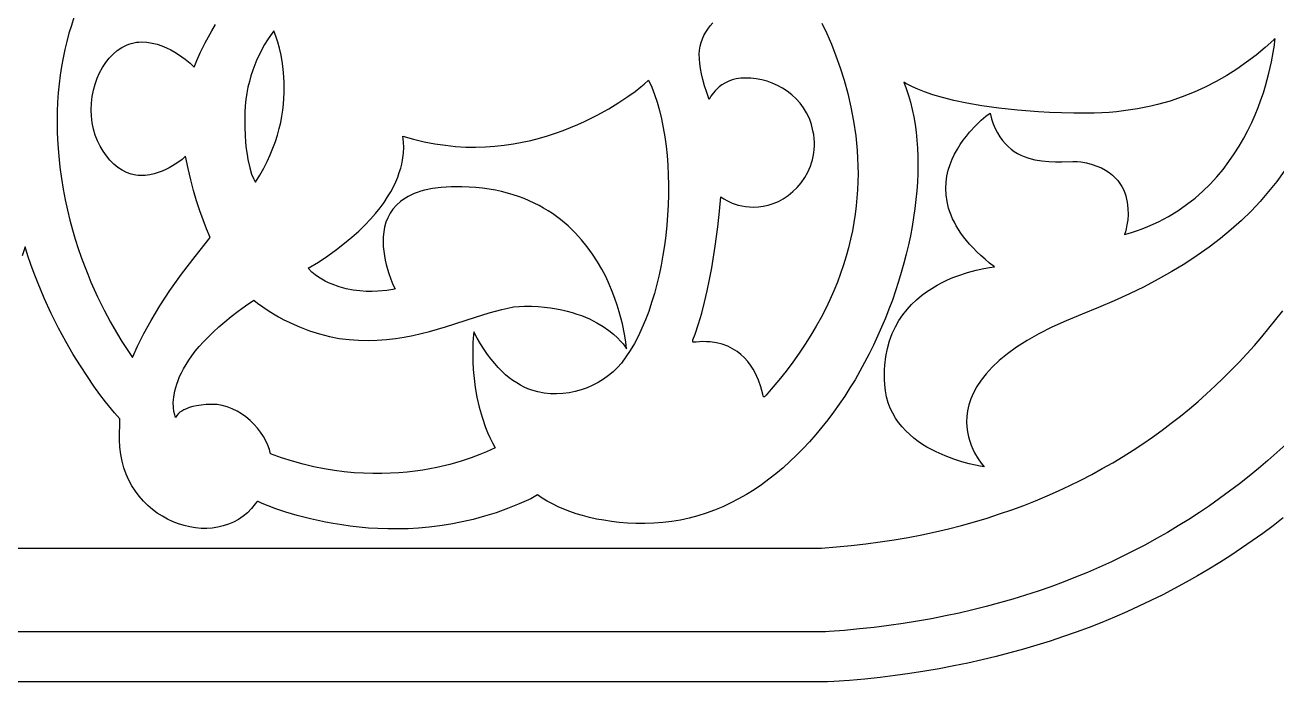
# Model space of a CAD drawing. Extents: x 1175 to 1336, y 620 to 642.
# Drawn here: x 1313.37 to 1328.17, y 619.83 to 627.6 of the extents above; entities that cross this region are included whole.
import ezdxf

# ---------------------------------------------------------------- set-up
doc = ezdxf.new("R2010")
doc.units = 0
doc.layers.add('LAYER_1', color=18, linetype='CONTINUOUS')

msp = doc.modelspace()

# ---------------------------------------------------------------- linework, layer by layer
at = {"layer": 'LAYER_1'}
for points in [[(1313.95, 627.687), (1313.92, 627.595), (1313.892, 627.502), (1313.867, 627.406), (1313.843, 627.309), (1313.823, 627.21), (1313.804, 627.11), (1313.789, 627.007), (1313.776, 626.903), (1313.765, 626.796), (1313.758, 626.688), (1313.754, 626.578), (1313.752, 626.466), (1313.754, 626.325), (1313.761, 626.186), (1313.771, 626.05), (1313.785, 625.917), (1313.803, 625.786), (1313.824, 625.658), (1313.847, 625.533), (1313.874, 625.412), (1313.903, 625.293), (1313.934, 625.178), (1313.967, 625.066), (1314.001, 624.958), (1314.037, 624.853), (1314.075, 624.751), (1314.113, 624.654), (1314.151, 624.56), (1314.23, 624.385), (1314.307, 624.226), (1314.382, 624.085), (1314.452, 623.962), (1314.515, 623.857), (1314.57, 623.773), (1314.644, 623.666), (1314.703, 623.803), (1314.775, 623.95), (1314.862, 624.107), (1314.964, 624.277), (1315.084, 624.459), (1315.223, 624.653), (1315.382, 624.862), (1315.562, 625.086), (1315.517, 625.188), (1315.476, 625.294), (1315.437, 625.404), (1315.4, 625.52), (1315.365, 625.641), (1315.331, 625.769), (1315.3, 625.904), (1315.269, 626.047), (1315.228, 626.011), (1315.179, 625.975), (1315.115, 625.933), (1315.077, 625.912), (1315.037, 625.891), (1314.993, 625.872), (1314.946, 625.855), (1314.897, 625.84), (1314.846, 625.829), (1314.793, 625.822), (1314.737, 625.819), (1314.709, 625.821), (1314.682, 625.824), (1314.627, 625.836), (1314.573, 625.855), (1314.52, 625.882), (1314.47, 625.916), (1314.422, 625.955), (1314.376, 626.001), (1314.334, 626.052), (1314.295, 626.107), (1314.26, 626.167), (1314.229, 626.232), (1314.203, 626.299), (1314.182, 626.37), (1314.167, 626.444), (1314.157, 626.52), (1314.154, 626.598), (1314.157, 626.676), (1314.166, 626.753), (1314.18, 626.828), (1314.2, 626.9), (1314.224, 626.97), (1314.254, 627.036), (1314.288, 627.098), (1314.326, 627.156), (1314.368, 627.209), (1314.414, 627.257), (1314.463, 627.299), (1314.515, 627.334), (1314.57, 627.362), (1314.599, 627.373), (1314.628, 627.383), (1314.658, 627.39), (1314.688, 627.396), (1314.719, 627.399), (1314.75, 627.4), (1314.813, 627.397), (1314.874, 627.387), (1314.933, 627.373), (1314.99, 627.353), (1315.044, 627.331), (1315.095, 627.305), (1315.144, 627.278), (1315.188, 627.251), (1315.265, 627.196), (1315.323, 627.148), (1315.373, 627.101), (1315.403, 627.179), (1315.443, 627.27), (1315.501, 627.389), (1315.579, 627.53), (1315.625, 627.608)], [(1322.791, 627.621), (1322.847, 627.5), (1322.902, 627.372), (1322.955, 627.237), (1323.006, 627.094), (1323.053, 626.946), (1323.096, 626.791), (1323.133, 626.629), (1323.165, 626.463), (1323.19, 626.291), (1323.199, 626.203), (1323.207, 626.114), (1323.212, 626.024), (1323.216, 625.932), (1323.217, 625.84), (1323.215, 625.746), (1323.212, 625.652), (1323.205, 625.557), (1323.196, 625.46), (1323.184, 625.363), (1323.169, 625.265), (1323.151, 625.166), (1323.13, 625.066), (1323.105, 624.966), (1323.078, 624.865), (1323.046, 624.763), (1323.012, 624.661), (1322.973, 624.558), (1322.931, 624.455), (1322.885, 624.351), (1322.835, 624.246), (1322.782, 624.142), (1322.723, 624.037), (1322.661, 623.931), (1322.594, 623.826), (1322.523, 623.72), (1322.447, 623.614), (1322.367, 623.507), (1322.282, 623.401), (1322.192, 623.294), (1322.131, 623.223), (1322.115, 623.206), (1322.11, 623.202), (1322.105, 623.202), (1322.101, 623.205), (1322.098, 623.211), (1322.091, 623.233), (1322.069, 623.319), (1322.041, 623.398), (1322.023, 623.441), (1322.002, 623.486), (1321.977, 623.531), (1321.948, 623.576), (1321.914, 623.62), (1321.877, 623.662), (1321.834, 623.702), (1321.787, 623.739), (1321.735, 623.772), (1321.677, 623.801), (1321.613, 623.824), (1321.544, 623.841), (1321.468, 623.852), (1321.427, 623.854), (1321.385, 623.855), (1321.305, 623.849), (1321.281, 623.848), (1321.268, 623.85), (1321.264, 623.853), (1321.263, 623.858), (1321.266, 623.875), (1321.292, 623.945), (1321.332, 624.064), (1321.37, 624.19), (1321.404, 624.321), (1321.435, 624.456), (1321.463, 624.592), (1321.488, 624.727), (1321.529, 624.985), (1321.56, 625.215), (1321.581, 625.4), (1321.596, 625.568), (1321.631, 625.544), (1321.673, 625.52), (1321.73, 625.494), (1321.764, 625.482), (1321.802, 625.471), (1321.843, 625.461), (1321.888, 625.454), (1321.936, 625.449), (1321.987, 625.447), (1322.041, 625.45), (1322.098, 625.456), (1322.157, 625.469), (1322.216, 625.488), (1322.276, 625.514), (1322.334, 625.546), (1322.391, 625.584), (1322.446, 625.629), (1322.497, 625.679), (1322.545, 625.734), (1322.587, 625.795), (1322.624, 625.861), (1322.64, 625.896), (1322.655, 625.932), (1322.668, 625.969), (1322.678, 626.007), (1322.687, 626.046), (1322.694, 626.087), (1322.699, 626.128), (1322.701, 626.171), (1322.701, 626.214), (1322.698, 626.259), (1322.693, 626.304), (1322.685, 626.35), (1322.667, 626.425), (1322.642, 626.495), (1322.61, 626.561), (1322.573, 626.621), (1322.532, 626.677), (1322.485, 626.728), (1322.435, 626.774), (1322.381, 626.816), (1322.324, 626.853), (1322.265, 626.885), (1322.204, 626.912), (1322.142, 626.934), (1322.079, 626.951), (1322.015, 626.963), (1321.952, 626.971), (1321.89, 626.973), (1321.831, 626.97), (1321.777, 626.962), (1321.728, 626.95), (1321.684, 626.933), (1321.644, 626.914), (1321.609, 626.892), (1321.578, 626.869), (1321.551, 626.845), (1321.528, 626.822), (1321.508, 626.799), (1321.479, 626.758), (1321.458, 626.718), (1321.429, 626.802), (1321.404, 626.88), (1321.383, 626.954), (1321.367, 627.022), (1321.354, 627.086), (1321.346, 627.146), (1321.342, 627.202), (1321.341, 627.254), (1321.345, 627.304), (1321.352, 627.35), (1321.363, 627.394), (1321.378, 627.436), (1321.396, 627.476), (1321.418, 627.515), (1321.443, 627.552), (1321.471, 627.589), (1321.503, 627.625)], [(1328.252, 625.873), (1328.165, 625.75), (1328.07, 625.63), (1327.969, 625.513), (1327.862, 625.399), (1327.748, 625.288), (1327.627, 625.18), (1327.5, 625.075), (1327.366, 624.973), (1327.225, 624.874), (1327.078, 624.777), (1326.925, 624.684), (1326.765, 624.593), (1326.598, 624.505), (1326.425, 624.419), (1326.245, 624.337), (1326.059, 624.257), (1325.866, 624.179), (1325.679, 624.102), (1325.509, 624.025), (1325.355, 623.946), (1325.216, 623.868), (1325.092, 623.789), (1324.983, 623.71), (1324.886, 623.632), (1324.803, 623.554), (1324.731, 623.476), (1324.671, 623.4), (1324.621, 623.324), (1324.581, 623.25), (1324.549, 623.178), (1324.527, 623.107), (1324.511, 623.038), (1324.503, 622.971), (1324.5, 622.907), (1324.504, 622.846), (1324.511, 622.787), (1324.523, 622.731), (1324.538, 622.678), (1324.555, 622.629), (1324.575, 622.584), (1324.595, 622.542), (1324.636, 622.471), (1324.672, 622.419), (1324.708, 622.375), (1324.66, 622.382), (1324.604, 622.393), (1324.532, 622.41), (1324.446, 622.433), (1324.35, 622.464), (1324.247, 622.503), (1324.14, 622.55), (1324.086, 622.578), (1324.032, 622.608), (1323.979, 622.64), (1323.927, 622.676), (1323.877, 622.714), (1323.828, 622.755), (1323.782, 622.799), (1323.738, 622.846), (1323.697, 622.897), (1323.66, 622.95), (1323.627, 623.008), (1323.598, 623.068), (1323.574, 623.133), (1323.554, 623.201), (1323.54, 623.273), (1323.533, 623.349), (1323.53, 623.408), (1323.529, 623.465), (1323.531, 623.521), (1323.534, 623.575), (1323.546, 623.678), (1323.565, 623.775), (1323.591, 623.866), (1323.622, 623.951), (1323.659, 624.031), (1323.701, 624.105), (1323.748, 624.173), (1323.798, 624.237), (1323.851, 624.296), (1323.908, 624.35), (1323.966, 624.399), (1324.027, 624.444), (1324.088, 624.485), (1324.151, 624.522), (1324.213, 624.556), (1324.276, 624.586), (1324.337, 624.612), (1324.398, 624.635), (1324.512, 624.673), (1324.615, 624.7), (1324.703, 624.719), (1324.77, 624.731), (1324.829, 624.738), (1324.772, 624.783), (1324.718, 624.829), (1324.667, 624.874), (1324.62, 624.919), (1324.577, 624.963), (1324.536, 625.008), (1324.499, 625.052), (1324.464, 625.096), (1324.433, 625.139), (1324.404, 625.182), (1324.379, 625.225), (1324.356, 625.267), (1324.335, 625.309), (1324.317, 625.351), (1324.302, 625.392), (1324.288, 625.433), (1324.278, 625.473), (1324.269, 625.513), (1324.258, 625.592), (1324.254, 625.668), (1324.258, 625.742), (1324.268, 625.813), (1324.284, 625.883), (1324.305, 625.949), (1324.33, 626.013), (1324.359, 626.074), (1324.391, 626.132), (1324.425, 626.187), (1324.461, 626.239), (1324.498, 626.287), (1324.535, 626.332), (1324.608, 626.41), (1324.674, 626.473), (1324.728, 626.52), (1324.777, 626.558), (1324.795, 626.492), (1324.816, 626.431), (1324.839, 626.375), (1324.865, 626.324), (1324.893, 626.277), (1324.924, 626.235), (1324.956, 626.197), (1324.991, 626.163), (1325.027, 626.132), (1325.064, 626.106), (1325.103, 626.082), (1325.142, 626.062), (1325.182, 626.044), (1325.223, 626.029), (1325.265, 626.017), (1325.307, 626.007), (1325.39, 625.993), (1325.472, 625.985), (1325.551, 625.983), (1325.626, 625.983), (1325.755, 625.987), (1325.808, 625.987), (1325.849, 625.983), (1325.919, 625.969), (1325.983, 625.952), (1326.041, 625.932), (1326.094, 625.909), (1326.142, 625.883), (1326.185, 625.855), (1326.223, 625.825), (1326.257, 625.793), (1326.287, 625.76), (1326.313, 625.725), (1326.335, 625.69), (1326.354, 625.653), (1326.37, 625.616), (1326.382, 625.578), (1326.392, 625.541), (1326.399, 625.503), (1326.407, 625.43), (1326.408, 625.359), (1326.404, 625.295), (1326.396, 625.237), (1326.386, 625.189), (1326.377, 625.153), (1326.368, 625.121), (1326.439, 625.142), (1326.508, 625.165), (1326.575, 625.19), (1326.641, 625.216), (1326.705, 625.244), (1326.767, 625.273), (1326.827, 625.304), (1326.885, 625.336), (1326.997, 625.404), (1327.101, 625.476), (1327.2, 625.553), (1327.292, 625.634), (1327.378, 625.718), (1327.458, 625.804), (1327.532, 625.893), (1327.601, 625.984), (1327.664, 626.075), (1327.723, 626.168), (1327.776, 626.261), (1327.825, 626.354), (1327.87, 626.446), (1327.91, 626.537), (1327.946, 626.626), (1327.979, 626.714), (1328.008, 626.798), (1328.033, 626.88), (1328.074, 627.031), (1328.104, 627.164), (1328.125, 627.276), (1328.138, 627.36), (1328.144, 627.415), (1328.148, 627.438), (1328.133, 627.425), (1328.029, 627.333), (1327.921, 627.244), (1327.81, 627.159), (1327.694, 627.078), (1327.575, 627.002), (1327.45, 626.931), (1327.321, 626.865), (1327.188, 626.804), (1327.049, 626.749), (1326.905, 626.7), (1326.755, 626.658), (1326.679, 626.64), (1326.6, 626.623), (1326.52, 626.608), (1326.439, 626.595), (1326.356, 626.584), (1326.272, 626.575), (1326.186, 626.567), (1326.098, 626.562), (1326.009, 626.559), (1325.918, 626.558), (1325.766, 626.559), (1325.62, 626.562), (1325.481, 626.567), (1325.349, 626.574), (1325.102, 626.592), (1324.88, 626.615), (1324.682, 626.643), (1324.505, 626.674), (1324.35, 626.707), (1324.215, 626.742), (1324.1, 626.776), (1324.003, 626.809), (1323.924, 626.84), (1323.861, 626.868), (1323.814, 626.891), (1323.782, 626.909), (1323.757, 626.925), (1323.787, 626.848), (1323.814, 626.768), (1323.838, 626.686), (1323.859, 626.601), (1323.877, 626.513), (1323.893, 626.424), (1323.905, 626.332), (1323.914, 626.238), (1323.921, 626.142), (1323.925, 626.044), (1323.926, 625.945), (1323.924, 625.845), (1323.919, 625.742), (1323.912, 625.639), (1323.902, 625.535), (1323.889, 625.429), (1323.874, 625.323), (1323.856, 625.216), (1323.836, 625.108), (1323.813, 625), (1323.787, 624.891), (1323.759, 624.782), (1323.729, 624.673), (1323.696, 624.565), (1323.661, 624.456), (1323.623, 624.347), (1323.583, 624.239), (1323.541, 624.132), (1323.496, 624.025), (1323.449, 623.919), (1323.4, 623.814), (1323.349, 623.71), (1323.295, 623.607), (1323.239, 623.506), (1323.182, 623.405), (1323.122, 623.307), (1323.06, 623.21), (1322.995, 623.115), (1322.929, 623.022), (1322.861, 622.931), (1322.791, 622.842), (1322.719, 622.756), (1322.645, 622.672), (1322.569, 622.59), (1322.492, 622.512), (1322.412, 622.436), (1322.331, 622.363), (1322.247, 622.293), (1322.163, 622.227), (1322.076, 622.163), (1321.988, 622.104), (1321.898, 622.048), (1321.806, 621.995), (1321.713, 621.947), (1321.618, 621.903), (1321.522, 621.862), (1321.424, 621.826), (1321.324, 621.795), (1321.223, 621.768), (1321.121, 621.745), (1321.017, 621.727), (1320.912, 621.715), (1320.805, 621.707), (1320.697, 621.704), (1320.593, 621.706), (1320.493, 621.71), (1320.396, 621.718), (1320.303, 621.728), (1320.213, 621.742), (1320.126, 621.757), (1320.043, 621.776), (1319.962, 621.797), (1319.885, 621.82), (1319.811, 621.846), (1319.74, 621.874), (1319.672, 621.903), (1319.607, 621.935), (1319.545, 621.969), (1319.485, 622.005), (1319.428, 622.042), (1319.35, 621.997), (1319.213, 621.935), (1319.076, 621.88), (1318.94, 621.831), (1318.804, 621.789), (1318.67, 621.753), (1318.537, 621.722), (1318.406, 621.697), (1318.276, 621.676), (1318.148, 621.661), (1318.022, 621.65), (1317.899, 621.643), (1317.778, 621.64), (1317.659, 621.641), (1317.544, 621.644), (1317.432, 621.651), (1317.322, 621.661), (1317.217, 621.673), (1317.115, 621.687), (1317.016, 621.703), (1316.922, 621.72), (1316.747, 621.758), (1316.59, 621.799), (1316.453, 621.84), (1316.337, 621.878), (1316.245, 621.913), (1316.177, 621.94), (1316.126, 621.964), (1316.12, 621.964), (1316.113, 621.959), (1316.094, 621.936), (1316.05, 621.881), (1316.001, 621.832), (1315.949, 621.789), (1315.894, 621.752), (1315.837, 621.721), (1315.777, 621.695), (1315.715, 621.675), (1315.651, 621.66), (1315.586, 621.65), (1315.52, 621.646), (1315.454, 621.647), (1315.387, 621.653), (1315.32, 621.664), (1315.253, 621.679), (1315.187, 621.7), (1315.122, 621.725), (1315.058, 621.755), (1314.996, 621.789), (1314.936, 621.828), (1314.878, 621.871), (1314.823, 621.919), (1314.771, 621.97), (1314.722, 622.026), (1314.677, 622.085), (1314.636, 622.149), (1314.6, 622.216), (1314.568, 622.287), (1314.541, 622.361), (1314.52, 622.44), (1314.504, 622.521), (1314.494, 622.606), (1314.491, 622.694), (1314.492, 622.942), (1314.429, 623.014), (1314.323, 623.145), (1314.258, 623.231), (1314.186, 623.33), (1314.109, 623.443), (1314.027, 623.568), (1313.942, 623.705), (1313.856, 623.855), (1313.769, 624.015), (1313.683, 624.187), (1313.599, 624.37), (1313.519, 624.563), (1313.48, 624.663), (1313.443, 624.766), (1313.407, 624.871), (1313.373, 624.978), (1313.339, 624.871)], [(1303.962, 621.413), (1313.373, 621.413), (1322.784, 621.413), (1322.961, 621.427), (1323.136, 621.444), (1323.308, 621.463), (1323.478, 621.486), (1323.645, 621.512), (1323.809, 621.54), (1323.971, 621.572), (1324.131, 621.606), (1324.287, 621.643), (1324.442, 621.682), (1324.594, 621.725), (1324.743, 621.769), (1324.89, 621.817), (1325.034, 621.867), (1325.176, 621.919), (1325.316, 621.974), (1325.453, 622.032), (1325.588, 622.091), (1325.721, 622.153), (1325.851, 622.217), (1325.979, 622.284), (1326.104, 622.353), (1326.228, 622.423), (1326.349, 622.496), (1326.467, 622.571), (1326.584, 622.648), (1326.698, 622.727), (1326.81, 622.808), (1326.92, 622.891), (1327.027, 622.975), (1327.133, 623.061), (1327.236, 623.149), (1327.337, 623.239), (1327.437, 623.331), (1327.534, 623.424), (1327.628, 623.518), (1327.721, 623.614), (1327.812, 623.712), (1327.901, 623.811), (1327.988, 623.911), (1328.072, 624.013), (1328.155, 624.116), (1328.236, 624.22)], [(1328.273, 622.64), (1328.167, 622.543), (1328.059, 622.448), (1327.949, 622.354), (1327.838, 622.263), (1327.724, 622.173), (1327.609, 622.085), (1327.491, 621.999), (1327.372, 621.915), (1327.251, 621.833), (1327.127, 621.753), (1327.002, 621.675), (1326.875, 621.599), (1326.746, 621.525), (1326.615, 621.453), (1326.482, 621.384), (1326.347, 621.316), (1326.211, 621.251), (1326.072, 621.187), (1325.931, 621.126), (1325.788, 621.068), (1325.643, 621.011), (1325.497, 620.957), (1325.348, 620.905), (1325.197, 620.856), (1325.045, 620.809), (1324.89, 620.764), (1324.733, 620.722), (1324.575, 620.682), (1324.414, 620.645), (1324.251, 620.611), (1324.087, 620.578), (1323.92, 620.549), (1323.751, 620.522), (1323.58, 620.497), (1323.408, 620.476), (1323.233, 620.457), (1323.056, 620.44), (1322.877, 620.427), (1322.831, 620.424), (1303.915, 620.424)], [(1328.242, 621.77), (1328.122, 621.678), (1328.001, 621.587), (1327.877, 621.498), (1327.751, 621.411), (1327.624, 621.327), (1327.495, 621.244), (1327.363, 621.164), (1327.23, 621.085), (1327.095, 621.009), (1326.959, 620.934), (1326.82, 620.862), (1326.679, 620.792), (1326.537, 620.725), (1326.393, 620.659), (1326.247, 620.596), (1326.099, 620.535), (1325.949, 620.476), (1325.797, 620.42), (1325.644, 620.366), (1325.488, 620.314), (1325.331, 620.264), (1325.172, 620.218), (1325.011, 620.173), (1324.848, 620.131), (1324.683, 620.091), (1324.516, 620.054), (1324.348, 620.019), (1324.177, 619.987), (1324.005, 619.958), (1323.831, 619.931), (1323.655, 619.906), (1323.477, 619.884), (1323.298, 619.865), (1323.116, 619.849), (1322.933, 619.835), (1322.858, 619.83), (1303.887, 619.83)]]:
    msp.add_lwpolyline(points, dxfattribs=at)
for points in [[(1316.096, 625.742), (1316.147, 625.823), (1316.193, 625.905), (1316.234, 625.985), (1316.271, 626.065), (1316.303, 626.144), (1316.332, 626.222), (1316.356, 626.299), (1316.377, 626.375), (1316.394, 626.449), (1316.408, 626.522), (1316.419, 626.593), (1316.428, 626.663), (1316.433, 626.731), (1316.436, 626.797), (1316.437, 626.861), (1316.436, 626.923), (1316.428, 627.039), (1316.415, 627.146), (1316.398, 627.242), (1316.379, 627.327), (1316.359, 627.399), (1316.34, 627.458), (1316.312, 627.531), (1316.274, 627.478), (1316.238, 627.424), (1316.204, 627.369), (1316.172, 627.312), (1316.142, 627.253), (1316.113, 627.192), (1316.087, 627.13), (1316.064, 627.066), (1316.042, 627), (1316.024, 626.933), (1316.007, 626.864), (1315.994, 626.793), (1315.983, 626.72), (1315.975, 626.645), (1315.971, 626.569), (1315.969, 626.49), (1315.97, 626.389), (1315.974, 626.296), (1315.98, 626.212), (1315.987, 626.137), (1315.996, 626.069), (1316.006, 626.009), (1316.028, 625.91), (1316.05, 625.836), (1316.071, 625.786), (1316.087, 625.755)], [(1316.075, 624.345), (1316.121, 624.309), (1316.184, 624.265), (1316.246, 624.224), (1316.308, 624.185), (1316.37, 624.149), (1316.432, 624.115), (1316.493, 624.084), (1316.554, 624.056), (1316.615, 624.029), (1316.735, 623.983), (1316.854, 623.946), (1316.971, 623.916), (1317.087, 623.894), (1317.202, 623.879), (1317.314, 623.871), (1317.426, 623.869), (1317.535, 623.872), (1317.643, 623.88), (1317.749, 623.892), (1317.853, 623.908), (1317.955, 623.928), (1318.055, 623.95), (1318.153, 623.975), (1318.343, 624.03), (1318.695, 624.144), (1318.856, 624.195), (1318.933, 624.217), (1319.007, 624.236), (1319.078, 624.252), (1319.147, 624.265), (1319.212, 624.272), (1319.275, 624.275), (1319.357, 624.273), (1319.436, 624.269), (1319.511, 624.263), (1319.583, 624.254), (1319.652, 624.243), (1319.717, 624.231), (1319.78, 624.216), (1319.839, 624.2), (1319.895, 624.182), (1319.948, 624.164), (1320.045, 624.123), (1320.132, 624.079), (1320.207, 624.034), (1320.272, 623.988), (1320.328, 623.943), (1320.374, 623.901), (1320.411, 623.862), (1320.44, 623.828), (1320.461, 623.801), (1320.481, 623.772), (1320.472, 623.852), (1320.457, 623.945), (1320.433, 624.065), (1320.396, 624.207), (1320.372, 624.285), (1320.344, 624.366), (1320.313, 624.45), (1320.276, 624.536), (1320.235, 624.624), (1320.189, 624.713), (1320.138, 624.801), (1320.081, 624.889), (1320.018, 624.976), (1319.949, 625.061), (1319.874, 625.144), (1319.792, 625.223), (1319.702, 625.298), (1319.655, 625.334), (1319.606, 625.369), (1319.555, 625.402), (1319.502, 625.434), (1319.447, 625.465), (1319.39, 625.494), (1319.331, 625.521), (1319.27, 625.547), (1319.206, 625.57), (1319.141, 625.592), (1319.073, 625.612), (1319.004, 625.63), (1318.932, 625.645), (1318.857, 625.659), (1318.781, 625.67), (1318.702, 625.678), (1318.62, 625.684), (1318.536, 625.688), (1318.409, 625.687), (1318.292, 625.68), (1318.187, 625.666), (1318.093, 625.646), (1318.049, 625.634), (1318.008, 625.62), (1317.97, 625.606), (1317.934, 625.589), (1317.9, 625.572), (1317.868, 625.554), (1317.839, 625.534), (1317.811, 625.514), (1317.762, 625.47), (1317.721, 625.423), (1317.687, 625.373), (1317.659, 625.321), (1317.638, 625.267), (1317.622, 625.211), (1317.612, 625.154), (1317.606, 625.096), (1317.604, 625.039), (1317.606, 624.982), (1317.612, 624.926), (1317.62, 624.87), (1317.63, 624.817), (1317.642, 624.766), (1317.669, 624.672), (1317.696, 624.593), (1317.721, 624.532), (1317.745, 624.478), (1317.72, 624.473), (1317.648, 624.462), (1317.541, 624.452), (1317.476, 624.449), (1317.405, 624.45), (1317.329, 624.455), (1317.25, 624.465), (1317.169, 624.48), (1317.086, 624.503), (1317.003, 624.533), (1316.961, 624.551), (1316.92, 624.571), (1316.88, 624.594), (1316.84, 624.619), (1316.801, 624.646), (1316.763, 624.677), (1316.718, 624.723), (1316.839, 624.797), (1316.95, 624.871), (1317.054, 624.945), (1317.149, 625.018), (1317.236, 625.09), (1317.316, 625.162), (1317.389, 625.232), (1317.455, 625.302), (1317.514, 625.37), (1317.568, 625.437), (1317.615, 625.502), (1317.657, 625.566), (1317.694, 625.628), (1317.726, 625.688), (1317.754, 625.746), (1317.777, 625.802), (1317.796, 625.856), (1317.812, 625.907), (1317.824, 625.955), (1317.834, 626.001), (1317.845, 626.084), (1317.849, 626.154), (1317.847, 626.21), (1317.843, 626.252), (1317.836, 626.287), (1317.965, 626.249), (1318.091, 626.219), (1318.217, 626.195), (1318.34, 626.177), (1318.461, 626.164), (1318.581, 626.157), (1318.698, 626.156), (1318.813, 626.159), (1318.926, 626.167), (1319.036, 626.178), (1319.144, 626.194), (1319.249, 626.214), (1319.352, 626.236), (1319.451, 626.262), (1319.548, 626.29), (1319.642, 626.32), (1319.732, 626.353), (1319.82, 626.387), (1319.904, 626.423), (1319.985, 626.459), (1320.136, 626.534), (1320.271, 626.61), (1320.392, 626.684), (1320.496, 626.753), (1320.582, 626.815), (1320.651, 626.867), (1320.691, 626.902), (1320.742, 626.949), (1320.779, 626.866), (1320.813, 626.778), (1320.843, 626.686), (1320.871, 626.589), (1320.895, 626.489), (1320.916, 626.385), (1320.934, 626.278), (1320.949, 626.168), (1320.96, 626.056), (1320.969, 625.942), (1320.975, 625.826), (1320.977, 625.708), (1320.977, 625.59), (1320.973, 625.471), (1320.967, 625.351), (1320.958, 625.231), (1320.945, 625.112), (1320.93, 624.994), (1320.912, 624.876), (1320.891, 624.76), (1320.867, 624.646), (1320.84, 624.533), (1320.811, 624.424), (1320.778, 624.317), (1320.743, 624.213), (1320.705, 624.112), (1320.664, 624.016), (1320.621, 623.923), (1320.575, 623.835), (1320.526, 623.752), (1320.474, 623.675), (1320.42, 623.602), (1320.374, 623.549), (1320.323, 623.5), (1320.268, 623.454), (1320.21, 623.412), (1320.148, 623.373), (1320.083, 623.34), (1320.016, 623.31), (1319.947, 623.285), (1319.875, 623.266), (1319.803, 623.251), (1319.729, 623.241), (1319.655, 623.238), (1319.581, 623.239), (1319.507, 623.247), (1319.433, 623.261), (1319.361, 623.282), (1319.316, 623.298), (1319.272, 623.317), (1319.227, 623.34), (1319.183, 623.366), (1319.139, 623.395), (1319.096, 623.427), (1319.052, 623.464), (1319.009, 623.504), (1318.966, 623.548), (1318.923, 623.595), (1318.881, 623.647), (1318.839, 623.703), (1318.798, 623.764), (1318.756, 623.828), (1318.715, 623.898), (1318.675, 623.971), (1318.671, 623.938), (1318.665, 623.846), (1318.663, 623.705), (1318.665, 623.618), (1318.67, 623.524), (1318.68, 623.421), (1318.694, 623.313), (1318.714, 623.199), (1318.741, 623.082), (1318.774, 622.962), (1318.816, 622.841), (1318.84, 622.781), (1318.867, 622.72), (1318.896, 622.66), (1318.927, 622.601), (1318.827, 622.553), (1318.747, 622.519), (1318.647, 622.481), (1318.528, 622.442), (1318.392, 622.403), (1318.24, 622.367), (1318.158, 622.351), (1318.072, 622.336), (1317.982, 622.323), (1317.889, 622.312), (1317.792, 622.304), (1317.692, 622.298), (1317.589, 622.294), (1317.483, 622.295), (1317.373, 622.298), (1317.261, 622.305), (1317.146, 622.316), (1317.029, 622.332), (1316.908, 622.352), (1316.786, 622.376), (1316.661, 622.406), (1316.534, 622.441), (1316.405, 622.482), (1316.273, 622.529), (1316.261, 622.58), (1316.243, 622.631), (1316.219, 622.683), (1316.19, 622.734), (1316.157, 622.784), (1316.119, 622.832), (1316.078, 622.879), (1316.032, 622.923), (1315.984, 622.964), (1315.932, 623), (1315.878, 623.033), (1315.821, 623.061), (1315.763, 623.084), (1315.703, 623.1), (1315.642, 623.11), (1315.58, 623.113), (1315.513, 623.111), (1315.453, 623.105), (1315.4, 623.097), (1315.354, 623.087), (1315.313, 623.075), (1315.279, 623.062), (1315.249, 623.048), (1315.224, 623.034), (1315.204, 623.02), (1315.188, 623.006), (1315.166, 622.981), (1315.152, 622.957), (1315.142, 622.988), (1315.133, 623.028), (1315.126, 623.077), (1315.125, 623.134), (1315.13, 623.2), (1315.143, 623.273), (1315.153, 623.312), (1315.165, 623.353), (1315.181, 623.396), (1315.199, 623.441), (1315.221, 623.487), (1315.246, 623.535), (1315.275, 623.584), (1315.308, 623.635), (1315.344, 623.688), (1315.385, 623.741), (1315.431, 623.796), (1315.481, 623.853), (1315.536, 623.91), (1315.596, 623.969), (1315.662, 624.029), (1315.733, 624.09), (1315.809, 624.152), (1315.892, 624.216), (1315.98, 624.28)]]:
    msp.add_lwpolyline(points, close=True, dxfattribs=at)

doc.saveas('drawing.dxf')
